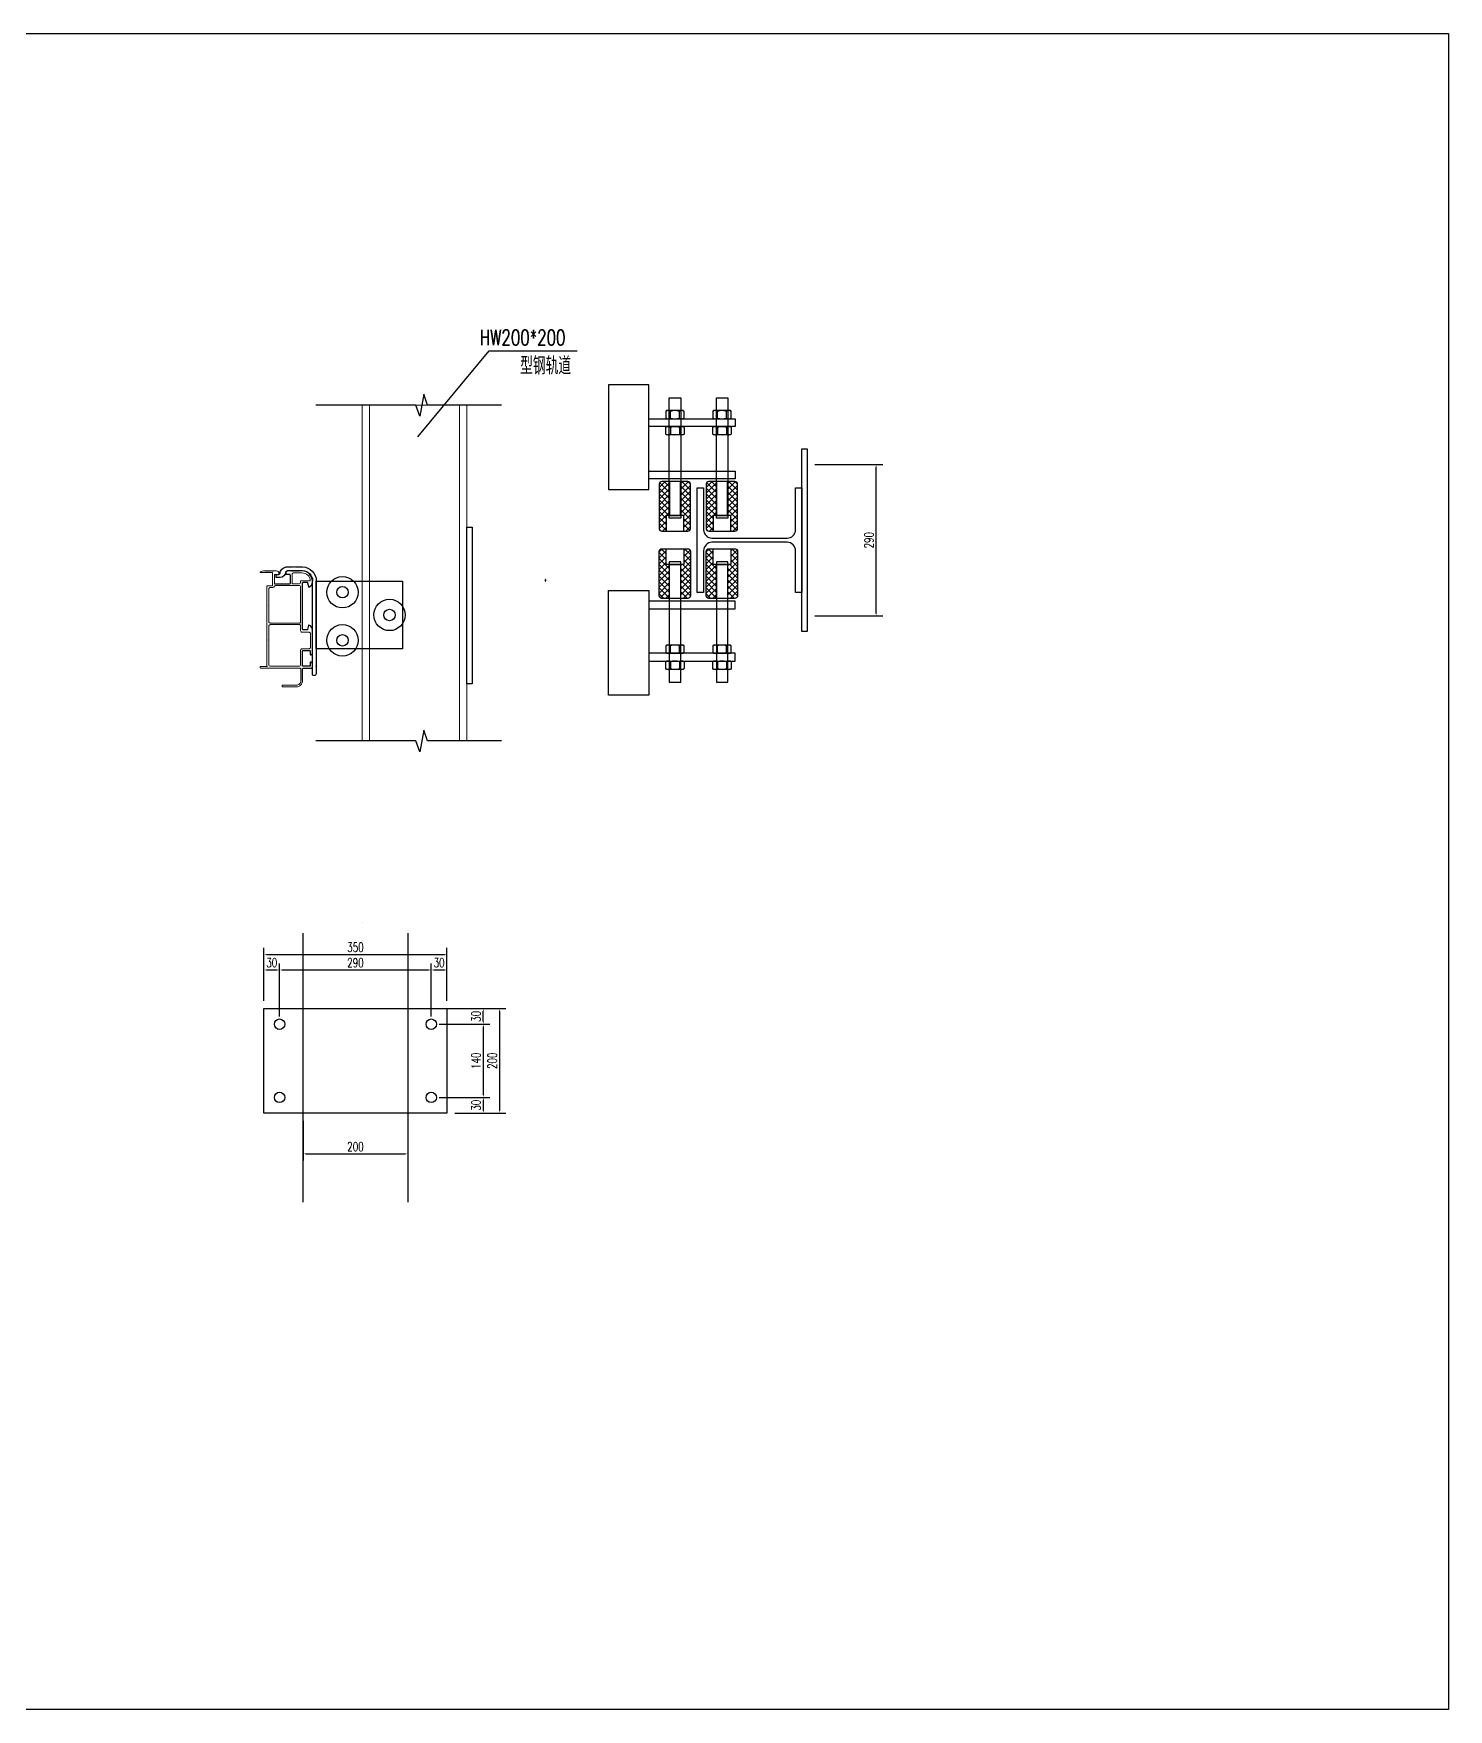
# Model space of a CAD drawing. Extents: x -18540 to 926017, y -610001 to -56924.
# Drawn here: x 93871 to 96577, y -586965 to -583758 of the extents above; entities that cross this region are included whole.
import ezdxf

# ---------------------------------------------------------------- set-up
doc = ezdxf.new("R2010")
doc.units = 0
doc.header["$LTSCALE"] = 10
doc.header["$MEASUREMENT"] = 0
for name, color, linetype in [('DIM_LEAD', 3, 'Continuous'), ('DIM_SYMB', 3, 'Continuous'), ('PUB_TEXT', 7, 'Continuous'), ('W-ALUMINUM_FRAME铝架', 30, 'Continuous'), ('W-STEEL_FRAME钢架', 3, 'Continuous'), ('W-WOOD_FLOOR木地板', 30, 'Continuous'), ('粗实线', 3, 'Continuous'), ('结构', 1, 'Continuous'), ('螺栓', 146, 'Continuous'), ('钢', 172, 'Continuous')]:
    doc.layers.add(name, color=color, linetype=linetype)
doc.layers.add('铝主梁170x129x4', color=210, linetype='Continuous', lineweight=25)
doc.styles.add('_TCH_DIM', font='SIMPLEX', dxfattribs={"bigfont": 'GBCBIG'})
doc.styles.add('STANDARD_T3', font='simplex.shx', dxfattribs={"width": 0.7, "bigfont": 'gbcbig.shx'})
doc.dimstyles.new('W&&5', dxfattribs={"dimtxt": 17.5, "dimasz": 5, "dimexe": 12.5, "dimexo": 15, "dimgap": 5, "dimtad": 1, "dimdec": 0, "dimzin": 0, "dimdsep": 46, "dimtxsty": 'STANDARD_T3', "dimcen": 0.09, "dimclrd": 1, "dimclre": 1, "dimclrt": 7, "dimazin": 2, "dimtfac": 1, "dimtdec": 0, "dimtix": 1, "dimtmove": 2, "dimatfit": 3, "dimfxl": 100, "dimtolj": 1, "dimtzin": 0, "dimarcsym": 0})
pattern_1 = [(45, (-1508952.671, -3040424.544), (-5.612660076, 5.612660076), []), (135, (-1508952.671, -3040424.544), (-5.612660076, -5.612660076), [])]
pattern_2 = [(45, (-1508862.671, -3040424.544), (-5.612660076, 5.612660076), []), (135, (-1508862.671, -3040424.544), (-5.612660076, -5.612660076), [])]

# ---------------------------------------------------------------- blocks, each defined once
blk = doc.blocks.new('螺栓')
at = {"layer": '螺栓'}
for p, q in [((-6, 9), (-6, 2)), ((-3, 0), (-3, -49)), ((3, 0), (3, -49)), ((6, 9), (6, 2)), ((-6, -52), (-6, -58)), ((6, -52), (6, -58))]:
    blk.add_line(p, q, dxfattribs=at)
for points in [[(-10, 2), (10, 2), (10, 0), (-10, 0)], [(-8, 9), (8, 9), (8, 2), (-8, 2)], [(-10, -49), (10, -49), (10, -52), (-10, -52)], [(-8, -52), (8, -52), (8, -58), (-8, -58)], [(-3, -58), (3, -58), (3, -67), (-3, -67)]]:
    blk.add_lwpolyline(points, close=True, dxfattribs=at)
blk = doc.blocks.new('891')
at = {"color": 0, "ltscale": 0.5}
blk.add_line((-1486542.7, 1377887.1), (-1486570.9, 1377887.1), dxfattribs=at)
at = {"color": 0, "lineweight": 5}
for p, q in [((-1486591.7, 1377686.1), (-1486593.6, 1377686.1)), ((-1486592.4, 1377685.9), (-1486592.4, 1377685.9))]:
    blk.add_line(p, q, dxfattribs=at)
at = {"color": 0, "ltscale": 0.5}
blk.add_arc((-1486542.7, 1377885.1), 2, 64.2042, 90, dxfattribs=at)
at = {"color": 0, "lineweight": 25}
for centre, radius, start, end in [((-1486593.6, 1377688.1), 2, 246.4591, 270), ((-1486591.7, 1377687.1), 1, 270, 311.3814), ((-1486592.4, 1377687.9), 2, 311.3814, 0)]:
    blk.add_arc(centre, radius, start, end, dxfattribs=at)
at = {"layer": '粗实线', "color": 0, "linetype": 'ByBlock', "ltscale": 0.5}
for p, q in [((-1486521.4, 1377879.7), (-1486525.5, 1377879.7)), ((-1486520.4, 1377874.7), (-1486520.4, 1377878.7)), ((-1486597.4, 1377867.1), (-1486597.4, 1377784.7)), ((-1486528.2, 1377873.7), (-1486521.4, 1377873.7)), ((-1486597.4, 1377783.5), (-1486597.4, 1377704.7)), ((-1486597.4, 1377703.5), (-1486597.4, 1377690.9))]:
    blk.add_line(p, q, dxfattribs=at)
for centre, radius, start, end in [((-1486570.4, 1377867.1), 27, 91.5188, 180), ((-1486570.4, 1377867.1), 20, 91.5188, 180), ((-1486544.9, 1377880.5), 7.1, 37.6327, 64.2042), ((-1486542.2, 1377879.6), 14.8, 7.196, 79.5045), ((-1486540.9, 1377883.6), 2, 5.0412, 37.6327), ((-1486526.3, 1377886.4), 12.9, 191.5156, 261.5695), ((-1486525.5, 1377881.7), 2, 186.8775, 270), ((-1486521.4, 1377878.7), 1, 0, 90), ((-1486521.4, 1377874.7), 1, 270, 0)]:
    blk.add_arc(centre, radius, start, end, dxfattribs=at)
at = {"layer": '结构', "color": 0, "linetype": 'ByBlock', "lineweight": 0, "ltscale": 0.5}
for points in [[(-1486564.5, 1377894.1, 0.198912), (-1486564.6, 1377894.1), (-1486564.9, 1377893.6, -0.414214), (-1486565.2, 1377893.6), (-1486565.5, 1377894.1, 0.198912), (-1486565.7, 1377894.1)], [(-1486562.5, 1377894.1, 0.198912), (-1486562.6, 1377894.1), (-1486562.9, 1377893.6, -0.414214), (-1486563.2, 1377893.6), (-1486563.5, 1377894.1, 0.198912), (-1486563.7, 1377894.1)], [(-1486560.5, 1377894.1, 0.198912), (-1486560.6, 1377894.1), (-1486560.9, 1377893.6, -0.414214), (-1486561.2, 1377893.6), (-1486561.5, 1377894.1, 0.198912), (-1486561.7, 1377894.1)], [(-1486558.5, 1377894.1, 0.198912), (-1486558.6, 1377894.1), (-1486558.9, 1377893.6, -0.414214), (-1486559.2, 1377893.6), (-1486559.5, 1377894.1, 0.198912), (-1486559.7, 1377894.1)], [(-1486556.5, 1377894.1, 0.198912), (-1486556.6, 1377894.1), (-1486556.9, 1377893.6, -0.414214), (-1486557.2, 1377893.6), (-1486557.5, 1377894.1, 0.198912), (-1486557.7, 1377894.1)], [(-1486554.5, 1377894.1, 0.198912), (-1486554.6, 1377894.1), (-1486554.9, 1377893.6, -0.414214), (-1486555.2, 1377893.6), (-1486555.5, 1377894.1, 0.198912), (-1486555.7, 1377894.1)], [(-1486552.5, 1377894.1, 0.198912), (-1486552.6, 1377894.1), (-1486552.9, 1377893.6, -0.414214), (-1486553.2, 1377893.6), (-1486553.5, 1377894.1, 0.198912), (-1486553.7, 1377894.1)], [(-1486550.5, 1377894.1, 0.198912), (-1486550.6, 1377894.1), (-1486550.9, 1377893.6, -0.414214), (-1486551.2, 1377893.6), (-1486551.5, 1377894.1, 0.198912), (-1486551.7, 1377894.1)]]:
    blk.add_lwpolyline(points, format="xyb", dxfattribs=at)
at = {"layer": '铝主梁170x129x4', "color": 0, "lineweight": 25}
for p, q in [((-1486565.7, 1377894.1), (-1486571.1, 1377894.1)), ((-1486563.6, 1377894.1), (-1486564.5, 1377894.1)), ((-1486561.6, 1377894.1), (-1486562.5, 1377894.1)), ((-1486559.6, 1377894.1), (-1486560.5, 1377894.1)), ((-1486557.6, 1377894.1), (-1486558.5, 1377894.1)), ((-1486555.6, 1377894.1), (-1486556.5, 1377894.1)), ((-1486553.6, 1377894.1), (-1486554.5, 1377894.1)), ((-1486551.6, 1377894.1), (-1486552.5, 1377894.1)), ((-1486539.5, 1377894.1), (-1486550.5, 1377894.1)), ((-1486590.4, 1377720.2), (-1486590.4, 1377867.1)), ((-1486597, 1377784.3), (-1486597.3, 1377784.6)), ((-1486597.3, 1377783.7), (-1486597, 1377784)), ((-1486590.7, 1377719.8), (-1486590.4, 1377720.1)), ((-1486590.4, 1377719.2), (-1486590.7, 1377719.5)), ((-1486590.4, 1377687.9), (-1486590.4, 1377719)), ((-1486597, 1377704.3), (-1486597.3, 1377704.6)), ((-1486597.3, 1377703.7), (-1486597, 1377704))]:
    blk.add_line(p, q, dxfattribs=at)
for centre, radius, start, end in [((-1486597.2, 1377784.7), 0.2, 180, 225), ((-1486597.2, 1377783.5), 0.2, 135, 180), ((-1486597.2, 1377784.1), 0.2, 315, 45), ((-1486590.6, 1377719.6), 0.2, 135, 225), ((-1486590.6, 1377720.2), 0.2, 315, 0), ((-1486590.6, 1377719), 0.2, 0, 45), ((-1486597.2, 1377704.7), 0.2, 180, 225), ((-1486597.2, 1377703.5), 0.2, 135, 180), ((-1486592.4, 1377690.9), 5, 180, 246.4591), ((-1486597.2, 1377704.1), 0.2, 315, 45)]:
    blk.add_arc(centre, radius, start, end, dxfattribs=at)
blk = doc.blocks.new('HW200a')
at = {"layer": 'W-STEEL_FRAME钢架'}
blk.add_lwpolyline([(-1440883.4, 1205965.4), (-1440803.4, 1205965.4), (-1440803.4, 1205953.4), (-1441003.4, 1205953.4), (-1441003.4, 1205965.4), (-1440923.4, 1205965.4, 0.414214), (-1440907.4, 1205981.4), (-1440907.4, 1206125.4, 0.414214), (-1440923.4, 1206141.4), (-1441003.4, 1206141.4), (-1441003.4, 1206153.4), (-1440803.4, 1206153.4), (-1440803.4, 1206141.4), (-1440883.4, 1206141.4, 0.414214), (-1440899.4, 1206125.4), (-1440899.4, 1205981.4, 0.414214)], format="xyb", close=True, dxfattribs=at)
blk = doc.blocks.new('*D1222')
at = {"color": 1, "lineweight": -2, "transparency": 16777216}
for p, q in [((94311.8, -585609), (94311.8, -585507.9)), ((94316.8, -585520.4), (94656.8, -585520.4)), ((94661.8, -585609), (94661.8, -585507.9))]:
    blk.add_line(p, q, dxfattribs=at)
at = {"color": 1, "transparency": 16777216}
for points in [[(94316.8, -585519.6), (94316.8, -585521.2), (94311.8, -585520.4)], [(94656.8, -585519.6), (94656.8, -585521.2), (94661.8, -585520.4)]]:
    blk.add_solid(points, dxfattribs=at)
at = {"layer": 'Defpoints', "color": 0, "transparency": 16777216}
for p in [(94661.8, -585520.4), (94311.8, -585624), (94661.8, -585624)]:
    blk.add_point(p, dxfattribs=at)
at = {"color": 7, "transparency": 16777216, "insert": (94486.8, -585506.7), "char_height": 17.5, "attachment_point": 5, "style": 'STANDARD_T3'}
blk.add_mtext('\\A1;350', dxfattribs=at)
blk = doc.blocks.new('*D1215')
at = {"color": 1, "lineweight": -2, "transparency": 16777216}
for p, q in [((94676.8, -585624), (94774.7, -585624)), ((94762.2, -585629), (94762.2, -585819)), ((94676.8, -585824), (94774.7, -585824))]:
    blk.add_line(p, q, dxfattribs=at)
at = {"color": 1, "transparency": 16777216}
for points in [[(94761.3, -585629), (94763, -585629), (94762.2, -585624)], [(94761.3, -585819), (94763, -585819), (94762.2, -585824)]]:
    blk.add_solid(points, dxfattribs=at)
at = {"layer": 'Defpoints', "color": 0, "transparency": 16777216}
for p in [(94661.8, -585624), (94661.8, -585824), (94762.2, -585824)]:
    blk.add_point(p, dxfattribs=at)
at = {"color": 7, "transparency": 16777216, "insert": (94748.4, -585724), "char_height": 17.5, "attachment_point": 5, "rotation": 90, "style": 'STANDARD_T3'}
blk.add_mtext('\\A1;200', dxfattribs=at)
blk = doc.blocks.new('*D1216')
at = {"color": 1, "lineweight": -2, "transparency": 16777216}
for p, q in [((95365.6, -584582.9), (95495.1, -584582.9)), ((95482.6, -584867.9), (95482.6, -584587.9)), ((95365.6, -584872.9), (95495.1, -584872.9))]:
    blk.add_line(p, q, dxfattribs=at)
at = {"color": 1, "transparency": 16777216}
for points in [[(95481.7, -584587.9), (95483.4, -584587.9), (95482.6, -584582.9)], [(95481.7, -584867.9), (95483.4, -584867.9), (95482.6, -584872.9)]]:
    blk.add_solid(points, dxfattribs=at)
at = {"layer": 'Defpoints', "color": 0, "transparency": 16777216}
for p in [(95350.6, -584582.9), (95482.6, -584582.9), (95350.6, -584872.9)]:
    blk.add_point(p, dxfattribs=at)
at = {"color": 7, "transparency": 16777216, "insert": (95468.8, -584727.9), "char_height": 17.5, "attachment_point": 5, "rotation": 90, "style": 'STANDARD_T3'}
blk.add_mtext('\\A1;290', dxfattribs=at)
blk = doc.blocks.new('*D1217')
at = {"color": 1, "lineweight": -2, "transparency": 16777216}
for p, q in [((94311.8, -585609), (94311.8, -585537.7)), ((94341.8, -585639), (94341.8, -585537.7)), ((94316.8, -585550.2), (94336.8, -585550.2))]:
    blk.add_line(p, q, dxfattribs=at)
at = {"color": 1, "transparency": 16777216}
for points in [[(94316.8, -585549.4), (94316.8, -585551), (94311.8, -585550.2)], [(94336.8, -585549.4), (94336.8, -585551), (94341.8, -585550.2)]]:
    blk.add_solid(points, dxfattribs=at)
at = {"layer": 'Defpoints', "color": 0, "transparency": 16777216}
for p in [(94341.8, -585550.2), (94311.8, -585624), (94341.8, -585654)]:
    blk.add_point(p, dxfattribs=at)
at = {"color": 7, "transparency": 16777216, "insert": (94326.8, -585536.4), "char_height": 17.5, "attachment_point": 5, "style": 'STANDARD_T3'}
blk.add_mtext('\\A1;30', dxfattribs=at)
blk = doc.blocks.new('*D1218')
at = {"color": 1, "lineweight": -2, "transparency": 16777216}
for p, q in [((94341.8, -585639), (94341.8, -585537.7)), ((94631.8, -585639), (94631.8, -585537.7)), ((94346.8, -585550.2), (94626.8, -585550.2))]:
    blk.add_line(p, q, dxfattribs=at)
at = {"color": 1, "transparency": 16777216}
for points in [[(94346.8, -585549.4), (94346.8, -585551), (94341.8, -585550.2)], [(94626.8, -585549.4), (94626.8, -585551), (94631.8, -585550.2)]]:
    blk.add_solid(points, dxfattribs=at)
at = {"layer": 'Defpoints', "color": 0, "transparency": 16777216}
for p in [(94631.8, -585550.2), (94341.8, -585654), (94631.8, -585654)]:
    blk.add_point(p, dxfattribs=at)
at = {"color": 7, "transparency": 16777216, "insert": (94486.8, -585536.4), "char_height": 17.5, "attachment_point": 5, "style": 'STANDARD_T3'}
blk.add_mtext('\\A1;290', dxfattribs=at)
blk = doc.blocks.new('*D1219')
at = {"color": 1, "lineweight": -2, "transparency": 16777216}
for p, q in [((94631.8, -585639), (94631.8, -585537.7)), ((94661.8, -585609), (94661.8, -585537.7)), ((94636.8, -585550.2), (94656.8, -585550.2))]:
    blk.add_line(p, q, dxfattribs=at)
at = {"color": 1, "transparency": 16777216}
for points in [[(94636.8, -585549.4), (94636.8, -585551), (94631.8, -585550.2)], [(94656.8, -585549.4), (94656.8, -585551), (94661.8, -585550.2)]]:
    blk.add_solid(points, dxfattribs=at)
at = {"layer": 'Defpoints', "color": 0, "transparency": 16777216}
for p in [(94661.8, -585550.2), (94661.8, -585624), (94631.8, -585654)]:
    blk.add_point(p, dxfattribs=at)
at = {"color": 7, "transparency": 16777216, "insert": (94646.8, -585536.4), "char_height": 17.5, "attachment_point": 5, "style": 'STANDARD_T3'}
blk.add_mtext('\\A1;30', dxfattribs=at)
blk = doc.blocks.new('*D1223')
at = {"color": 1, "lineweight": -2, "transparency": 16777216}
for p, q in [((94646.8, -585624), (94743.8, -585624)), ((94731.3, -585649), (94731.3, -585629)), ((94646.8, -585654), (94743.8, -585654))]:
    blk.add_line(p, q, dxfattribs=at)
at = {"color": 1, "transparency": 16777216}
for points in [[(94730.5, -585629), (94732.1, -585629), (94731.3, -585624)], [(94730.5, -585649), (94732.1, -585649), (94731.3, -585654)]]:
    blk.add_solid(points, dxfattribs=at)
at = {"layer": 'Defpoints', "color": 0, "transparency": 16777216}
for p in [(94631.8, -585624), (94731.3, -585624), (94631.8, -585654)]:
    blk.add_point(p, dxfattribs=at)
at = {"color": 7, "transparency": 16777216, "insert": (94717.5, -585639), "char_height": 17.5, "attachment_point": 5, "rotation": 90, "style": 'STANDARD_T3'}
blk.add_mtext('\\A1;30', dxfattribs=at)
blk = doc.blocks.new('*D1224')
at = {"color": 1, "lineweight": -2, "transparency": 16777216}
for p, q in [((94646.8, -585654), (94743.8, -585654)), ((94731.3, -585659), (94731.3, -585789)), ((94646.8, -585794), (94743.8, -585794))]:
    blk.add_line(p, q, dxfattribs=at)
at = {"color": 1, "transparency": 16777216}
for points in [[(94730.5, -585659), (94732.1, -585659), (94731.3, -585654)], [(94730.5, -585789), (94732.1, -585789), (94731.3, -585794)]]:
    blk.add_solid(points, dxfattribs=at)
at = {"layer": 'Defpoints', "color": 0, "transparency": 16777216}
for p in [(94631.8, -585654), (94631.8, -585794), (94731.3, -585794)]:
    blk.add_point(p, dxfattribs=at)
at = {"color": 7, "transparency": 16777216, "insert": (94717.5, -585724), "char_height": 17.5, "attachment_point": 5, "rotation": 90, "style": 'STANDARD_T3'}
blk.add_mtext('\\A1;140', dxfattribs=at)
blk = doc.blocks.new('*D1225')
at = {"color": 1, "lineweight": -2, "transparency": 16777216}
for p, q in [((94646.8, -585794), (94743.8, -585794)), ((94676.8, -585824), (94743.8, -585824)), ((94731.3, -585799), (94731.3, -585819))]:
    blk.add_line(p, q, dxfattribs=at)
at = {"color": 1, "transparency": 16777216}
for points in [[(94730.5, -585799), (94732.1, -585799), (94731.3, -585794)], [(94730.5, -585819), (94732.1, -585819), (94731.3, -585824)]]:
    blk.add_solid(points, dxfattribs=at)
at = {"layer": 'Defpoints', "color": 0, "transparency": 16777216}
for p in [(94631.8, -585794), (94661.8, -585824), (94731.3, -585824)]:
    blk.add_point(p, dxfattribs=at)
at = {"color": 7, "transparency": 16777216, "insert": (94717.5, -585809), "char_height": 17.5, "attachment_point": 5, "rotation": 90, "style": 'STANDARD_T3'}
blk.add_mtext('\\A1;30', dxfattribs=at)
blk = doc.blocks.new('*D1226')
at = {"color": 1, "lineweight": -2, "transparency": 16777216}
for p, q in [((94386.8, -585839), (94386.8, -585914.6)), ((94586.8, -585839), (94586.8, -585914.6)), ((94391.8, -585902.1), (94581.8, -585902.1))]:
    blk.add_line(p, q, dxfattribs=at)
at = {"color": 1, "transparency": 16777216}
for points in [[(94391.8, -585901.2), (94391.8, -585902.9), (94386.8, -585902.1)], [(94581.8, -585901.2), (94581.8, -585902.9), (94586.8, -585902.1)]]:
    blk.add_solid(points, dxfattribs=at)
at = {"layer": 'Defpoints', "color": 0, "transparency": 16777216}
for p in [(94386.8, -585824), (94586.8, -585824), (94586.8, -585902.1)]:
    blk.add_point(p, dxfattribs=at)
at = {"color": 7, "transparency": 16777216, "insert": (94486.8, -585888.3), "char_height": 17.5, "attachment_point": 5, "style": 'STANDARD_T3'}
blk.add_mtext('\\A1;200', dxfattribs=at)

msp = doc.modelspace()

# ---------------------------------------------------------------- hatches: boundary and pattern name
h = msp.add_hatch()
h.set_pattern_fill('ANSI37', color=256, scale=5)
h.set_pattern_definition(pattern_1)
h.paths.add_polyline_path([(95067.6, -584705.6, 0.414214), (95072.6, -584710.6), (95081, -584710.6), (95081, -584680.6), (95087.5, -584680.6), (95087.5, -584615.6), (95072.6, -584615.6, 0.414214), (95067.6, -584620.6)])
h.paths.add_polyline_path([(95127.6, -584620.6, 0.414214), (95122.6, -584615.6), (95108.5, -584615.6), (95108.5, -584680.6), (95115, -584680.6), (95115, -584710.6), (95122.6, -584710.6, 0.414214), (95127.6, -584705.6)])
h = msp.add_hatch()
h.set_pattern_fill('ANSI37', color=256, scale=5)
h.set_pattern_definition(pattern_2)
h.paths.add_polyline_path([(95157.6, -584705.6, 0.414214), (95162.6, -584710.6), (95171, -584710.6), (95171, -584680.6), (95177.5, -584680.6), (95177.5, -584615.6), (95162.6, -584615.6, 0.414214), (95157.6, -584620.6)])
h.paths.add_polyline_path([(95217.6, -584620.6, 0.414214), (95212.6, -584615.6), (95198.5, -584615.6), (95198.5, -584680.6), (95205, -584680.6), (95205, -584710.6), (95212.6, -584710.6, 0.414214), (95217.6, -584705.6)])
h = msp.add_hatch()
h.set_pattern_fill('ANSI37', color=256, scale=5)
h.set_pattern_definition(pattern_1)
h.paths.add_polyline_path([(95067.6, -584834.3, 0.414214), (95072.6, -584839.3), (95087.5, -584839.3), (95087.5, -584774.3), (95081, -584774.3), (95081, -584744.3), (95072.6, -584744.3, 0.414214), (95067.6, -584749.3)])
h.paths.add_polyline_path([(95127.6, -584749.3, 0.414214), (95122.6, -584744.3), (95115, -584744.3), (95115, -584774.3), (95108.5, -584774.3), (95108.5, -584839.3), (95122.6, -584839.3, 0.414214), (95127.6, -584834.3)])
h = msp.add_hatch()
h.set_pattern_fill('ANSI37', color=256, scale=5)
h.set_pattern_definition(pattern_2)
h.paths.add_polyline_path([(95157.6, -584834.3, 0.414214), (95162.6, -584839.3), (95177.5, -584839.3), (95177.5, -584774.3), (95171, -584774.3), (95171, -584744.3), (95162.6, -584744.3, 0.414214), (95157.6, -584749.3)])
h.paths.add_polyline_path([(95217.6, -584749.3, 0.414214), (95212.6, -584744.3), (95205, -584744.3), (95205, -584774.3), (95198.5, -584774.3), (95198.5, -584839.3), (95212.6, -584839.3, 0.414214), (95217.6, -584834.3)])

# ---------------------------------------------------------------- linework, layer by layer
for p, q in [((95089, -584495.6), (95089, -584479.9)), ((95106.5, -584495.6), (95106.5, -584479.9)), ((95179, -584495.6), (95179, -584479.9)), ((95196.5, -584495.6), (95196.5, -584479.9)), ((95089, -584510.6), (95089, -584526.3)), ((95106.5, -584510.6), (95106.5, -584526.3)), ((95179, -584510.6), (95179, -584526.3)), ((95196.5, -584510.6), (95196.5, -584526.3)), ((95089, -584944.3), (95089, -584928.7)), ((95106.5, -584944.3), (95106.5, -584928.7)), ((95179, -584944.3), (95179, -584928.7)), ((95196.5, -584944.3), (95196.5, -584928.7)), ((95089, -584959.3), (95089, -584975)), ((95106.5, -584959.3), (95106.5, -584975)), ((95179, -584959.3), (95179, -584975)), ((95196.5, -584959.3), (95196.5, -584975))]:
    msp.add_line(p, q)
for points in [[(91165.4, -583758.5), (96577, -583758.5), (96577, -586965.1), (91165.4, -586965.1)], [(94971, -584630.6), (95048, -584630.6), (95048, -584430.6), (94971, -584430.6)], [(95115.3, -584494.1), (95115.3, -584481.4), (95113.8, -584479.9), (95081.7, -584479.9), (95080.3, -584481.4), (95080.3, -584494.1), (95081.7, -584495.6), (95113.8, -584495.6)], [(95087, -584455.6), (95109, -584455.6), (95109, -584685.6), (95087, -584685.6)], [(95205.3, -584494.1), (95205.3, -584481.4), (95203.8, -584479.9), (95171.7, -584479.9), (95170.3, -584481.4), (95170.3, -584494.1), (95171.7, -584495.6), (95203.8, -584495.6)], [(95177, -584455.6), (95199, -584455.6), (95199, -584685.6), (95177, -584685.6)], [(95048, -584495.6), (95213, -584495.6), (95213, -584510.6), (95048, -584510.6)], [(95115.3, -584512.1), (95115.3, -584524.8), (95113.8, -584526.3), (95081.7, -584526.3), (95080.3, -584524.8), (95080.3, -584512.1), (95081.7, -584510.6), (95113.8, -584510.6)], [(95205.3, -584512.1), (95205.3, -584524.8), (95203.8, -584526.3), (95171.7, -584526.3), (95170.3, -584524.8), (95170.3, -584512.1), (95171.7, -584510.6), (95203.8, -584510.6)], [(95340.6, -584552.9), (95350.6, -584552.9), (95350.6, -584902.9), (95340.6, -584902.9)], [(95048, -584595.6), (95213, -584595.6), (95213, -584610.6), (95048, -584610.6)], [(95087.5, -584680.6), (95108.5, -584680.6), (95108.5, -584615.6), (95087.5, -584615.6)], [(95177.5, -584680.6), (95198.5, -584680.6), (95198.5, -584615.6), (95177.5, -584615.6)], [(94699.9, -584702.9), (94709.9, -584702.9), (94709.9, -585002.9), (94699.9, -585002.9)], [(95081, -584710.6), (95115, -584710.6), (95115, -584680.6), (95081, -584680.6)], [(95171, -584710.6), (95205, -584710.6), (95205, -584680.6), (95171, -584680.6)], [(95081, -584744.3), (95115, -584744.3), (95115, -584774.3), (95081, -584774.3)], [(95087, -584999.3), (95109, -584999.3), (95109, -584769.3), (95087, -584769.3)], [(95171, -584744.3), (95205, -584744.3), (95205, -584774.3), (95171, -584774.3)], [(95177, -584999.3), (95199, -584999.3), (95199, -584769.3), (95177, -584769.3)], [(95087.5, -584774.3), (95108.5, -584774.3), (95108.5, -584839.3), (95087.5, -584839.3)], [(95177.5, -584774.3), (95198.5, -584774.3), (95198.5, -584839.3), (95177.5, -584839.3)], [(94577, -584806), (94577, -584936), (94412, -584936), (94412, -584806)], [(94971, -584824.3), (95048, -584824.3), (95048, -585024.3), (94971, -585024.3)], [(95048, -584859.3), (95213, -584859.3), (95213, -584844.3), (95048, -584844.3)], [(95115.3, -584942.9), (95115.3, -584930.1), (95113.8, -584928.7), (95081.7, -584928.7), (95080.3, -584930.1), (95080.3, -584942.9), (95081.7, -584944.3), (95113.8, -584944.3)], [(95205.3, -584942.9), (95205.3, -584930.1), (95203.8, -584928.7), (95171.7, -584928.7), (95170.3, -584930.1), (95170.3, -584942.9), (95171.7, -584944.3), (95203.8, -584944.3)], [(95048, -584959.3), (95213, -584959.3), (95213, -584944.3), (95048, -584944.3)], [(95115.3, -584960.8), (95115.3, -584973.6), (95113.8, -584975), (95081.7, -584975), (95080.3, -584973.6), (95080.3, -584960.8), (95081.7, -584959.3), (95113.8, -584959.3)], [(95205.3, -584960.8), (95205.3, -584973.6), (95203.8, -584975), (95171.7, -584975), (95170.3, -584973.6), (95170.3, -584960.8), (95171.7, -584959.3), (95203.8, -584959.3)], [(94311.8, -585624), (94661.8, -585624), (94661.8, -585824), (94311.8, -585824)]]:
    msp.add_lwpolyline(points, close=True)
for points in [[(95072.6, -584710.6), (95122.6, -584710.6, 0.414214), (95127.6, -584705.6), (95127.6, -584620.6, 0.414214), (95122.6, -584615.6), (95072.6, -584615.6, 0.414214), (95067.6, -584620.6), (95067.6, -584705.6, 0.414214)], [(95162.6, -584710.6), (95212.6, -584710.6, 0.414214), (95217.6, -584705.6), (95217.6, -584620.6, 0.414214), (95212.6, -584615.6), (95162.6, -584615.6, 0.414214), (95157.6, -584620.6), (95157.6, -584705.6, 0.414214)], [(95072.6, -584744.3), (95122.6, -584744.3, -0.414214), (95127.6, -584749.3), (95127.6, -584834.3, -0.414214), (95122.6, -584839.3), (95072.6, -584839.3, -0.414214), (95067.6, -584834.3), (95067.6, -584749.3, -0.414214)], [(95162.6, -584744.3), (95212.6, -584744.3, -0.414214), (95217.6, -584749.3), (95217.6, -584834.3, -0.414214), (95212.6, -584839.3), (95162.6, -584839.3, -0.414214), (95157.6, -584834.3), (95157.6, -584749.3, -0.414214)]]:
    msp.add_lwpolyline(points, format="xyb", close=True)
for points in [[(94501, -585459.1), (94501.2, -585459.1)], [(94386.8, -585994.2), (94386.8, -585479.6)], [(94586.8, -585479.6), (94586.8, -585994.2)]]:
    msp.add_lwpolyline(points)
for centre, radius in [((94462, -584827.5), 30), ((94462, -584827.5), 11), ((94552, -584871), 30), ((94552, -584871), 11), ((94462, -584919.5), 30), ((94462, -584919.5), 11), ((94341.8, -585654), 10), ((94631.8, -585654), 10), ((94341.8, -585794), 10), ((94631.8, -585794), 10)]:
    msp.add_circle(centre, radius)
for centre, radius, start, end in [((95084.6, -584487.2), 7.29, 53.1301, 126.8699), ((95097.8, -584506.9), 27, 71.0662, 108.9338), ((95110.9, -584487.2), 7.29, 53.1301, 126.8699), ((95174.6, -584487.2), 7.29, 53.1301, 126.8699), ((95187.8, -584506.9), 27, 71.0662, 108.9338), ((95200.9, -584487.2), 7.29, 53.1301, 126.8699), ((95084.6, -584488.3), 7.29, 233.1301, 306.8699), ((95084.6, -584517.9), 7.29, 53.1301, 126.8699), ((95097.8, -584468.6), 27, 251.0662, 288.9338), ((95097.8, -584537.6), 27, 71.0662, 108.9338), ((95110.9, -584488.3), 7.29, 233.1301, 306.8699), ((95110.9, -584517.9), 7.29, 53.1301, 126.8699), ((95174.6, -584488.3), 7.29, 233.1301, 306.8699), ((95174.6, -584517.9), 7.29, 53.1301, 126.8699), ((95187.8, -584468.6), 27, 251.0662, 288.9338), ((95187.8, -584537.6), 27, 71.0662, 108.9338), ((95200.9, -584488.3), 7.29, 233.1301, 306.8699), ((95200.9, -584517.9), 7.29, 53.1301, 126.8699), ((95084.6, -584519), 7.29, 233.1301, 306.8699), ((95097.8, -584499.3), 27, 251.0662, 288.9338), ((95110.9, -584519), 7.29, 233.1301, 306.8699), ((95174.6, -584519), 7.29, 233.1301, 306.8699), ((95187.8, -584499.3), 27, 251.0662, 288.9338), ((95200.9, -584519), 7.29, 233.1301, 306.8699), ((95084.6, -584936), 7.29, 53.1301, 126.8699), ((95097.8, -584955.6), 27, 71.0662, 108.9338), ((95110.9, -584936), 7.29, 53.1301, 126.8699), ((95174.6, -584936), 7.29, 53.1301, 126.8699), ((95187.8, -584955.6), 27, 71.0662, 108.9338), ((95200.9, -584936), 7.29, 53.1301, 126.8699), ((95084.6, -584937.1), 7.29, 233.1301, 306.8699), ((95084.6, -584966.6), 7.29, 53.1301, 126.8699), ((95097.8, -584917.4), 27, 251.0662, 288.9338), ((95097.8, -584986.3), 27, 71.0662, 108.9338), ((95110.9, -584937.1), 7.29, 233.1301, 306.8699), ((95110.9, -584966.6), 7.29, 53.1301, 126.8699), ((95174.6, -584937.1), 7.29, 233.1301, 306.8699), ((95174.6, -584966.6), 7.29, 53.1301, 126.8699), ((95187.8, -584917.4), 27, 251.0662, 288.9338), ((95187.8, -584986.3), 27, 71.0662, 108.9338), ((95200.9, -584937.1), 7.29, 233.1301, 306.8699), ((95200.9, -584966.6), 7.29, 53.1301, 126.8699), ((95084.6, -584967.7), 7.29, 233.1301, 306.8699), ((95097.8, -584948), 27, 251.0662, 288.9338), ((95110.9, -584967.7), 7.29, 233.1301, 306.8699), ((95174.6, -584967.7), 7.29, 233.1301, 306.8699), ((95187.8, -584948), 27, 251.0662, 288.9338), ((95200.9, -584967.7), 7.29, 233.1301, 306.8699)]:
    msp.add_arc(centre, radius, start, end)
at = {"layer": 'DIM_LEAD'}
for p, q in [((94606.4, -584530.2), (94742.5, -584365.5)), ((94742.5, -584365.5), (94911.1, -584365.5))]:
    msp.add_line(p, q, dxfattribs=at)
at = {"layer": 'DIM_SYMB'}
for points in [[(94765.9, -584469.4), (94624.9, -584469.4), (94617.3, -584448.4), (94609.9, -584490.4), (94602.4, -584469.4), (94411.3, -584469.4)], [(94765.9, -585112.1), (94624.9, -585112.1), (94617.3, -585091.1), (94609.9, -585133.1), (94602.4, -585112.1), (94411.3, -585112.1)]]:
    msp.add_lwpolyline(points, dxfattribs=at)
at = {"layer": 'W-ALUMINUM_FRAME铝架', "linetype": 'ByBlock', "ltscale": 0.5}
for p, q in [((94362, -584794.5), (94362, -584810.5)), ((94333, -584811.5), (94361, -584811.5))]:
    msp.add_line(p, q, dxfattribs=at)
at = {"layer": 'W-ALUMINUM_FRAME铝架', "lineweight": 5}
msp.add_lwpolyline([(94385.5, -584996.5, -0.414214), (94373.5, -585008.5), (94356, -585008.5), (94347.5, -585008.5, -0.414214), (94346.5, -585007.5), (94346.5, -585006.5, -0.414214), (94347.5, -585005.5), (94373.5, -585005.5, 0.414214), (94382.5, -584996.5), (94382.5, -584974.5, 0.414214), (94380.5, -584972.5), (94305.5, -584972.5, -0.414214), (94304.5, -584971.5), (94304.5, -584970.5, -0.414214), (94305.5, -584969.5), (94317, -584969.5, 2.414214), (94317.5, -584969), (94317.5, -584919.8, -0.198912), (94317.6, -584919.7), (94317.9, -584919.4, 0.414214), (94317.9, -584919.1), (94317.6, -584918.8, -0.198912), (94317.5, -584918.7), (94317.5, -584854.6), (94317.5, -584854.6, -0.198912), (94317.6, -584854.4), (94317.9, -584854.1, 0.414214), (94317.9, -584853.9), (94317.6, -584853.6, -0.198912), (94317.5, -584853.4), (94317.5, -584816, -0.414214), (94318.5, -584815), (94327.5, -584815, 0.414214), (94328.5, -584814), (94328.5, -584790.5, 0.414214), (94327.5, -584789.5), (94304.7, -584789.5, -0.414214), (94304.5, -584789.3), (94304.5, -584789, -0.165289), (94313, -584786.5)], format="xyb", dxfattribs=at)
at = {"layer": 'W-ALUMINUM_FRAME铝架', "linetype": 'ByBlock', "lineweight": 0, "ltscale": 0.5}
msp.add_lwpolyline([(94311.9, -584786.5), (94314.3, -584786.5, -0.198912), (94314.4, -584786.6), (94314.7, -584787, 0.414214), (94315, -584787), (94315.3, -584786.6, -0.198912), (94315.4, -584786.5), (94316.3, -584786.5, -0.198912), (94316.4, -584786.6), (94316.7, -584787, 0.414214), (94317, -584787), (94317.3, -584786.6, -0.198912), (94317.4, -584786.5), (94318.3, -584786.5, -0.198912), (94318.4, -584786.6), (94318.7, -584787, 0.414214), (94319, -584787), (94319.3, -584786.6, -0.198912), (94319.4, -584786.5), (94320.3, -584786.5, -0.198912), (94320.4, -584786.6), (94320.7, -584787, 0.414214), (94321, -584787), (94321.3, -584786.6, -0.198912), (94321.4, -584786.5), (94322.3, -584786.5, -0.198912), (94322.4, -584786.6), (94322.7, -584787, 0.414214), (94323, -584787), (94323.3, -584786.6, -0.198912), (94323.4, -584786.5), (94324.3, -584786.5, -0.198912), (94324.4, -584786.6), (94324.7, -584787, 0.414214), (94325, -584787), (94325.3, -584786.6, -0.198912), (94325.4, -584786.5), (94326.3, -584786.5, -0.198912), (94326.4, -584786.6), (94326.7, -584787, 0.414214), (94327, -584787), (94327.3, -584786.6, -0.198912), (94327.4, -584786.5), (94328.3, -584786.5, -0.198912), (94328.4, -584786.6), (94328.7, -584787, 0.414214), (94329, -584787), (94329.3, -584786.6, -0.198912), (94329.4, -584786.5), (94334.5, -584786.5, -0.2424), (94340, -584789), (94340, -584793.3, -0.414214), (94339.8, -584793.5), (94333, -584793.5, 0.414214), (94332, -584794.5), (94332, -584810.5)], format="xyb", dxfattribs=at)
at = {"layer": 'W-ALUMINUM_FRAME铝架', "linetype": 'ByBlock', "ltscale": 0.5}
for points in [[(94382.2, -584786.5), (94379.8, -584786.5, 0.198912), (94379.7, -584786.6), (94379.4, -584787, -0.414214), (94379.1, -584787), (94378.8, -584786.6, 0.198912), (94378.7, -584786.5), (94377.8, -584786.5, 0.198912), (94377.7, -584786.6), (94377.4, -584787, -0.414214), (94377.1, -584787), (94376.8, -584786.6, 0.198912), (94376.7, -584786.5), (94375.8, -584786.5, 0.198912), (94375.7, -584786.6), (94375.4, -584787, -0.414214), (94375.1, -584787), (94374.8, -584786.6, 0.198912), (94374.7, -584786.5), (94373.8, -584786.5, 0.198912), (94373.7, -584786.6), (94373.4, -584787, -0.414214), (94373.1, -584787), (94372.8, -584786.6, 0.198912), (94372.7, -584786.5), (94371.8, -584786.5, 0.198912), (94371.7, -584786.6), (94371.4, -584787, -0.414214), (94371.1, -584787), (94370.8, -584786.6, 0.198912), (94370.7, -584786.5), (94369.8, -584786.5, 0.198912), (94369.7, -584786.6), (94369.4, -584787, -0.414214), (94369.1, -584787), (94368.8, -584786.6, 0.198912), (94368.7, -584786.5), (94367.8, -584786.5, 0.198912), (94367.7, -584786.6), (94367.4, -584787, -0.414214), (94367.1, -584787), (94366.8, -584786.6, 0.198912), (94366.7, -584786.5), (94365.8, -584786.5, 0.198912), (94365.7, -584786.6), (94365.4, -584787, -0.414214), (94365.1, -584787), (94364.8, -584786.6, 0.198912), (94364.7, -584786.5), (94362.8, -584786.5), (94359.5, -584786.5, 0.2424), (94354, -584789), (94354, -584793.3)], [(94361, -584793.5), (94354.2, -584793.5, -0.415615), (94354, -584793.3)], [(94385.5, -584996.5), (94385.5, -584974.5, -0.414214), (94387.5, -584972.5), (94402.5, -584972.5, 0.414214), (94404.5, -584970.5), (94404.5, -584966.5, 0.2424), (94402, -584961), (94400.7, -584961, 0.414214), (94400.5, -584961.2), (94400.5, -584968, -0.414214), (94399.5, -584969), (94386.5, -584969, -0.414214), (94385.5, -584968), (94385.5, -584940, -0.414214), (94386.5, -584939), (94399.5, -584939, -0.414214), (94400.5, -584940), (94400.5, -584946.8, 0.414214), (94400.7, -584947), (94402, -584947, 0.414214), (94404.5, -584944.5), (94404.5, -584934.1), (94404.5, -584919.8, 0.198912), (94404.5, -584919.7), (94404.2, -584919.4, -0.414214), (94404.2, -584919.1), (94404.5, -584918.8, 0.198912), (94404.5, -584918.7), (94404.5, -584899.9, 0.313684), (94397.9, -584890.5, 0.403535), (94396.8, -584891.3), (94395.4, -584898.7, -0.362489), (94394.4, -584899.5), (94387.5, -584899.5, -0.414214), (94385.5, -584897.5), (94385.5, -584854.6, 0.198912), (94385.5, -584854.4), (94385.2, -584854.1, -0.414214), (94385.2, -584853.9), (94385.5, -584853.6, 0.198912), (94385.5, -584853.4), (94385.5, -584810.5, -0.414214), (94387.5, -584808.5), (94394.4, -584808.5, -0.362489), (94395.4, -584809.3), (94396.8, -584816.7, 0.362489), (94397.7, -584817.5, 0.326255), (94404.5, -584808.1), (94404.5, -584806.5, 0.414214), (94384.5, -584786.5), (94379.8, -584786.5)]]:
    msp.add_lwpolyline(points, format="xyb", dxfattribs=at)
at = {"layer": 'W-ALUMINUM_FRAME铝架', "linetype": 'ByBlock', "lineweight": 20, "ltscale": 0.5}
for points in [[(94365.5, -584793.5, -0.414214), (94368.5, -584790.5), (94384.5, -584790.5), (94384.5, -584790.5, -0.397093), (94400.5, -584805.4), (94400.5, -584805.4), (94382, -584805.4), (94382, -584809.5, -0.413909), (94380, -584811.5), (94367.5, -584811.5, -0.414518), (94365.5, -584809.5)], [(94321, -584892.5), (94321, -584966, 0.414214), (94324, -584969), (94379, -584969, 0.414214), (94382, -584966), (94382, -584938.5, -0.414214), (94385, -584935.5), (94398, -584935.5, 0.414214), (94401, -584932.5), (94401, -584907, 0.414214), (94398, -584904), (94385, -584904, -0.414214), (94382, -584901), (94382, -584891.5, 0.414214), (94380, -584889.5), (94324, -584889.5, 0.414214)]]:
    msp.add_lwpolyline(points, format="xyb", close=True, dxfattribs=at)
at = {"layer": 'W-ALUMINUM_FRAME铝架', "lineweight": 5}
msp.add_lwpolyline([(94332, -584816.1, -0.356394), (94329, -584818.5), (94324, -584818.5, 0.414214), (94321, -584821.5), (94321, -584883.5, 0.414214), (94324, -584886.5), (94380, -584886.5, 0.414214), (94382, -584884.5), (94382, -584817.5, 0.414214), (94379, -584814.5), (94333.9, -584814.5, 0.356394)], format="xyb", close=True, dxfattribs=at)
at = {"layer": 'W-ALUMINUM_FRAME铝架', "linetype": 'ByBlock', "ltscale": 0.5}
for centre, start, end in [((94361, -584794.5), 0, 90), ((94333, -584810.5), 180, 270), ((94361, -584810.5), 270, 0)]:
    msp.add_arc(centre, 1, start, end, dxfattribs=at)
at = {"layer": '钢', "lineweight": 13}
for points in [[(94499.9, -585112.1), (94499.9, -584469.4), (94699.9, -584469.4), (94699.9, -585112.1)], [(94514, -585112.1), (94514, -584469.4)], [(94685.9, -585112.1), (94685.9, -584469.4)]]:
    msp.add_lwpolyline(points, dxfattribs=at)

# ---------------------------------------------------------------- block references
at = {"layer": 'W-STEEL_FRAME钢架', "rotation": 270}
msp.add_blockref('HW200a', (-1110812.8, -2025631.3), dxfattribs=at)
at = {"layer": 'W-WOOD_FLOOR木地板', "color": 6, "xscale": -1}
msp.add_blockref('891', (-1392185.4, -1962673.2), dxfattribs=at)
at = {"layer": '钢', "xscale": -0.03937007874015748, "yscale": 0.03937007874015748, "zscale": 0.03937007874015748}
msp.add_blockref('螺栓', (94849.9, -584803.6), dxfattribs=at)

# ---------------------------------------------------------------- texts
at = {"layer": 'PUB_TEXT', "style": '_TCH_DIM', "width": 0.705882}
msp.add_text('HW200*200', height=29.75, dxfattribs=at).set_placement((94724.6, -584355))
at = {"layer": 'PUB_TEXT', "style": '_TCH_DIM'}
msp.add_text('型钢轨道', height=33.76, dxfattribs=at).set_placement((94801.9, -584411))

# ---------------------------------------------------------------- dimensions: what is measured, and where the dimension line sits
for base, p1, p2, picture, middle in [((95482.6, -584582.9), (95350.6, -584872.9), (95350.6, -584582.9), '*D1216', (95468.8, -584727.9)), ((94731.3, -585624), (94631.8, -585654), (94631.8, -585624), '*D1223', (94717.5, -585639)), ((94762.2, -585824), (94661.8, -585624), (94661.8, -585824), '*D1215', (94748.4, -585724)), ((94731.3, -585794), (94631.8, -585654), (94631.8, -585794), '*D1224', (94717.5, -585724)), ((94731.3, -585824), (94631.8, -585794), (94661.8, -585824), '*D1225', (94717.5, -585809))]:
    dim = msp.add_linear_dim(base=base, p1=p1, p2=p2, angle=90, dimstyle='W&&5')
    dim.commit()
    dim.dimension.update_dxf_attribs({"geometry": picture, "text_midpoint": middle})
for base, p1, p2, picture, middle in [((94661.8, -585520.4), (94311.8, -585624), (94661.8, -585624), '*D1222', (94486.8, -585506.7)), ((94341.8, -585550.2), (94311.8, -585624), (94341.8, -585654), '*D1217', (94326.8, -585536.4)), ((94631.8, -585550.2), (94341.8, -585654), (94631.8, -585654), '*D1218', (94486.8, -585536.4)), ((94661.8, -585550.2), (94631.8, -585654), (94661.8, -585624), '*D1219', (94646.8, -585536.4)), ((94586.8, -585902.1), (94386.8, -585824), (94586.8, -585824), '*D1226', (94486.8, -585888.3))]:
    dim = msp.add_linear_dim(base=base, p1=p1, p2=p2, dimstyle='W&&5')
    dim.commit()
    dim.dimension.update_dxf_attribs({"geometry": picture, "text_midpoint": middle})

doc.saveas('drawing.dxf')
